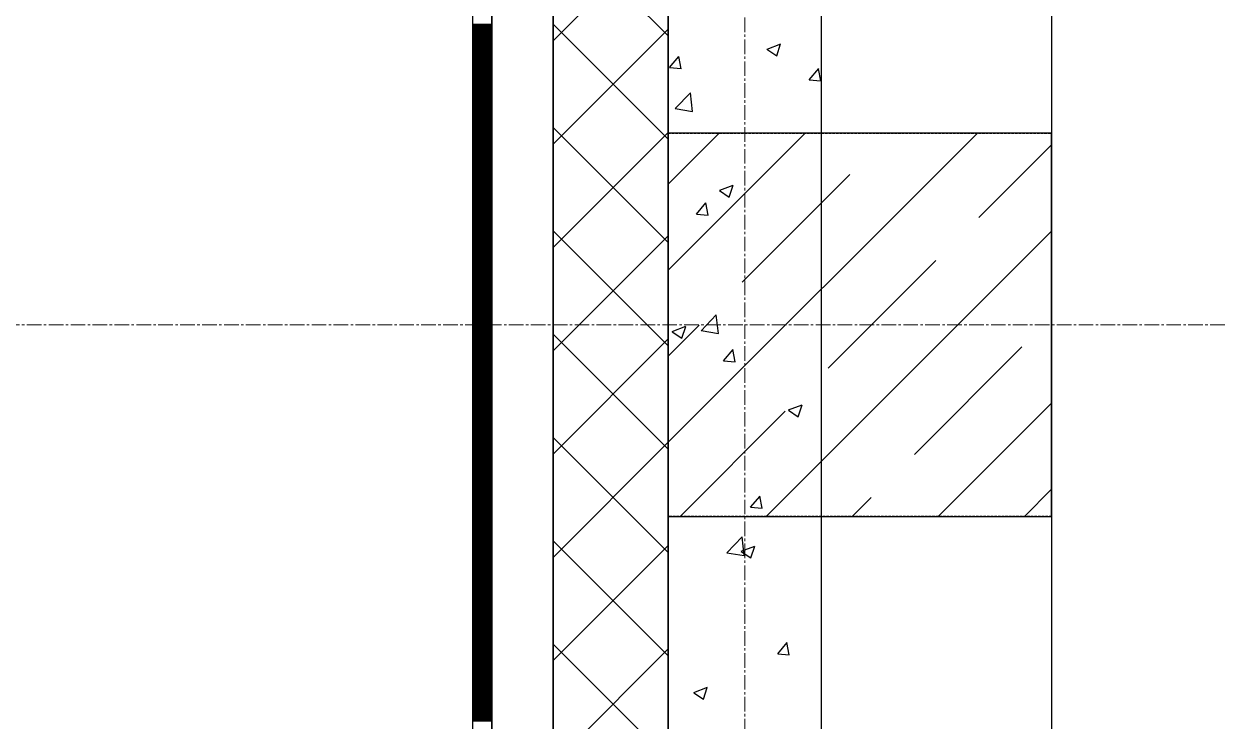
# Model space of a CAD drawing. Header units: millimetres. Extents: x -231292 to 573618, y -153144 to 564035.
# Drawn here: x 7963 to 9520, y 248750 to 249659 of the extents above; entities that cross this region are included whole.
import ezdxf

# ---------------------------------------------------------------- set-up
doc = ezdxf.new("R2010")
doc.units = ezdxf.units.MM
doc.linetypes.add('CENTER2', pattern=[28.575, 19.05, -3.175, 3.175, -3.175])
doc.linetypes.add('HIDDEN2', pattern=[4.7625, 3.175, -1.5875])
doc.layers.get('0').update_dxf_attribs({"color": 250})
for name, color, linetype, lineweight in [('АР_Колонны', 250, 'Continuous', 35), ('АР_Стены ЖБ', 250, 'Continuous', 35), ('АР_Стены ПЕНОблок', 250, 'Continuous', 20), ('АР_Тонкая', 250, 'Continuous', 5), ('АР_Утеплитель', 250, 'Continuous', 0), ('АР_Штриховка', 250, 'Continuous', 0), ('РД_Оси_100', 250, 'Continuous', 0)]:
    doc.layers.add(name, color=color, linetype=linetype, lineweight=lineweight)
doc.layers.add('КР_Балки-0.5', color=60, linetype='Continuous', lineweight=50, plot=False)

# ---------------------------------------------------------------- blocks, each defined once
blk = doc.blocks.new('оси_рен')
at = {"layer": 'РД_Оси_100', "color": 251, "linetype": 'CENTER2', "true_color": 0x636466}
for p, q in [((1195652.916, 135558.25), (1195652.916, 223268.25)), ((1241712.916, 198613.25), (1189697.958, 198613.25))]:
    blk.add_line(p, q, dxfattribs=at)

msp = doc.modelspace()

# ---------------------------------------------------------------- linework, layer by layer
at = {"layer": 'АР_Колонны', "color": 18, "linetype": 'HIDDEN2', "lineweight": 25, "true_color": 0x000000}
for p, q in [((8803.243, 249516.253), (9303.243, 249516.253)), ((8803.243, 249016.253), (8803.243, 249516.253)), ((9303.243, 249516.253), (9303.243, 249016.253)), ((9303.243, 249016.253), (8803.243, 249016.253))]:
    msp.add_line(p, q, dxfattribs=at)
at = {"layer": 'АР_Колонны', "color": 18, "linetype": 'Continuous', "lineweight": 25, "true_color": 0x000000}
for p, q in [((9303.243, 249516.253), (8803.243, 249516.253)), ((8803.243, 249516.253), (8803.243, 249016.253)), ((9303.243, 249516.253), (8803.243, 249516.253)), ((8803.243, 249516.253), (8803.243, 249016.253)), ((9303.243, 249016.253), (9303.243, 249516.253)), ((9303.243, 249016.253), (9303.243, 249516.253)), ((8803.243, 249016.253), (9303.243, 249016.253)), ((8803.243, 249016.253), (9303.243, 249016.253))]:
    msp.add_line(p, q, dxfattribs=at)
at = {"layer": 'АР_Стены ЖБ', "color": 18, "linetype": 'Continuous', "lineweight": 25, "true_color": 0x000000}
for p, q in [((9303.243, 249516.253), (8803.243, 249516.253)), ((8803.243, 249516.253), (8803.243, 249016.253)), ((9303.243, 249016.253), (9303.243, 249516.253)), ((8803.243, 249016.253), (9303.243, 249016.253))]:
    msp.add_line(p, q, dxfattribs=at)
at = {"layer": 'АР_Стены ПЕНОблок', "color": 18, "linetype": 'Continuous', "lineweight": 25, "true_color": 0x000000}
for p, q in [((8803.243, 263866.253), (8803.243, 187666.253)), ((9003.243, 187666.253), (9003.243, 263866.253))]:
    msp.add_line(p, q, dxfattribs=at)
at = {"layer": 'АР_Тонкая', "color": 18, "linetype": 'Continuous', "lineweight": 25, "true_color": 0x000000}
for p, q in [((8548.243, 263866.253), (8548.243, 187666.253)), ((8573.243, 263866.253), (8573.243, 187666.253)), ((8573.243, 187666.253), (8573.243, 263866.253)), ((8653.243, 187666.253), (8653.243, 263866.253))]:
    msp.add_line(p, q, dxfattribs=at)
at = {"layer": 'АР_Утеплитель', "color": 18, "linetype": 'Continuous', "lineweight": 25, "true_color": 0x000000}
for p, q in [((8653.243, 263866.253), (8653.243, 187666.253)), ((8803.243, 187666.253), (8803.243, 263866.253))]:
    msp.add_line(p, q, dxfattribs=at)
at = {"layer": 'АР_Штриховка', "color": 18, "linetype": 'Continuous', "lineweight": 25, "true_color": 0x000000}
for p, q in [((8803.243, 249642.832), (8653.243, 249792.832)), ((8653.243, 249636.545), (8803.243, 249786.545)), ((8548.243, 249658.002), (8573.243, 249658.002)), ((8548.243, 249657.002), (8573.243, 249657.002)), ((8548.243, 249656.002), (8573.243, 249656.002)), ((8548.243, 249655.002), (8573.243, 249655.002)), ((8548.243, 249654.002), (8573.243, 249654.002)), ((8548.243, 249653.002), (8573.243, 249653.002)), ((8548.243, 249652.002), (8573.243, 249652.002)), ((8548.243, 249651.002), (8573.243, 249651.002)), ((8548.243, 249650.002), (8573.243, 249650.002)), ((8548.243, 249649.002), (8573.243, 249649.002)), ((8548.243, 249648.002), (8573.243, 249648.002)), ((8548.243, 249647.002), (8573.243, 249647.002)), ((8803.243, 249508.128), (8653.243, 249658.128)), ((8653.243, 249501.841), (8803.243, 249651.841)), ((8548.243, 249646.002), (8573.243, 249646.002)), ((8548.243, 249645.002), (8573.243, 249645.002)), ((8548.243, 249644.002), (8573.243, 249644.002)), ((8548.243, 249643.002), (8573.243, 249643.002)), ((8548.243, 249642.002), (8573.243, 249642.002)), ((8548.243, 249641.002), (8573.243, 249641.002)), ((8548.243, 249640.002), (8573.243, 249640.002)), ((8548.243, 249639.002), (8573.243, 249639.002)), ((8548.243, 249638.002), (8573.243, 249638.002)), ((8548.243, 249637.002), (8573.243, 249637.002)), ((8548.243, 249636.002), (8573.243, 249636.002)), ((8548.243, 249635.002), (8573.243, 249635.002)), ((8548.243, 249634.002), (8573.243, 249634.002)), ((8548.243, 249633.002), (8573.243, 249633.002)), ((8548.243, 249632.002), (8573.243, 249632.002)), ((8932.226, 249625.783), (8950.011, 249632.61)), ((8944.773, 249617.041), (8949.923, 249632.39)), ((8548.243, 249631.002), (8573.243, 249631.002)), ((8548.243, 249630.002), (8573.243, 249630.002)), ((8548.243, 249629.002), (8573.243, 249629.002)), ((8548.243, 249628.002), (8573.243, 249628.002)), ((8548.243, 249627.002), (8573.243, 249627.002)), ((8548.243, 249626.002), (8573.243, 249626.002)), ((8548.243, 249625.002), (8573.243, 249625.002)), ((8548.243, 249624.002), (8573.243, 249624.002)), ((8548.243, 249623.002), (8573.243, 249623.002)), ((8548.243, 249622.002), (8573.243, 249622.002)), ((8548.243, 249621.002), (8573.243, 249621.002)), ((8548.243, 249620.002), (8573.243, 249620.002)), ((8548.243, 249619.002), (8573.243, 249619.002)), ((8548.243, 249618.002), (8573.243, 249618.002)), ((8548.243, 249617.002), (8573.243, 249617.002)), ((8548.243, 249616.002), (8573.243, 249616.002)), ((8805.109, 249601.528), (8817.355, 249616.121)), ((8820.186, 249600.17), (8817.249, 249616.091)), ((8932.128, 249625.566), (8944.762, 249617.044)), ((8548.243, 249615.002), (8573.243, 249615.002)), ((8548.243, 249614.002), (8573.243, 249614.002)), ((8548.243, 249613.002), (8573.243, 249613.002)), ((8548.243, 249612.002), (8573.243, 249612.002)), ((8548.243, 249611.002), (8573.243, 249611.002)), ((8548.243, 249610.002), (8573.243, 249610.002)), ((8548.243, 249609.002), (8573.243, 249609.002)), ((8548.243, 249608.002), (8573.243, 249608.002)), ((8548.243, 249607.002), (8573.243, 249607.002)), ((8548.243, 249606.002), (8573.243, 249606.002)), ((8548.243, 249605.002), (8573.243, 249605.002)), ((8548.243, 249604.002), (8573.243, 249604.002)), ((8548.243, 249603.002), (8573.243, 249603.002)), ((8548.243, 249602.002), (8573.243, 249602.002)), ((8548.243, 249601.002), (8573.243, 249601.002)), ((8805.109, 249601.517), (8820.291, 249600.189)), ((8987.294, 249585.589), (8999.539, 249600.182)), ((8548.243, 249600.002), (8573.243, 249600.002)), ((8548.243, 249599.002), (8573.243, 249599.002)), ((8548.243, 249598.002), (8573.243, 249598.002)), ((8548.243, 249597.002), (8573.243, 249597.002)), ((8548.243, 249596.002), (8573.243, 249596.002)), ((8548.243, 249595.002), (8573.243, 249595.002)), ((8548.243, 249594.002), (8573.243, 249594.002)), ((8548.243, 249593.002), (8573.243, 249593.002)), ((8548.243, 249592.002), (8573.243, 249592.002)), ((8548.243, 249591.002), (8573.243, 249591.002)), ((8548.243, 249590.002), (8573.243, 249590.002)), ((8548.243, 249589.002), (8573.243, 249589.002)), ((8548.243, 249588.002), (8573.243, 249588.002)), ((8548.243, 249587.002), (8573.243, 249587.002)), ((8548.243, 249586.002), (8573.243, 249586.002)), ((8548.243, 249585.002), (8573.243, 249585.002)), ((8987.293, 249585.578), (9002.475, 249584.25)), ((9002.37, 249584.23), (8999.433, 249600.152)), ((8548.243, 249584.002), (8573.243, 249584.002)), ((8548.243, 249583.002), (8573.243, 249583.002)), ((8548.243, 249582.002), (8573.243, 249582.002)), ((8548.243, 249581.002), (8573.243, 249581.002)), ((8548.243, 249580.002), (8573.243, 249580.002)), ((8548.243, 249579.002), (8573.243, 249579.002)), ((8548.243, 249578.002), (8573.243, 249578.002)), ((8548.243, 249577.002), (8573.243, 249577.002)), ((8548.243, 249576.002), (8573.243, 249576.002)), ((8548.243, 249575.002), (8573.243, 249575.002)), ((8548.243, 249574.002), (8573.243, 249574.002)), ((8548.243, 249573.002), (8573.243, 249573.002)), ((8548.243, 249572.002), (8573.243, 249572.002)), ((8548.243, 249571.002), (8573.243, 249571.002)), ((8548.243, 249570.002), (8573.243, 249570.002)), ((8548.243, 249569.002), (8573.243, 249569.002)), ((8548.243, 249568.002), (8573.243, 249568.002)), ((8548.243, 249567.002), (8573.243, 249567.002)), ((8548.243, 249566.002), (8573.243, 249566.002)), ((8548.243, 249565.002), (8573.243, 249565.002)), ((8548.243, 249564.002), (8573.243, 249564.002)), ((8548.243, 249563.002), (8573.243, 249563.002)), ((8548.243, 249562.002), (8573.243, 249562.002)), ((8548.243, 249561.002), (8573.243, 249561.002)), ((8548.243, 249560.002), (8573.243, 249560.002)), ((8548.243, 249559.002), (8573.243, 249559.002)), ((8548.243, 249558.002), (8573.243, 249558.002)), ((8548.243, 249557.002), (8573.243, 249557.002)), ((8548.243, 249556.002), (8573.243, 249556.002)), ((8548.243, 249555.002), (8573.243, 249555.002)), ((8548.243, 249554.002), (8573.243, 249554.002)), ((8812.543, 249548.038), (8832.326, 249568.657)), ((8835.124, 249544.533), (8832.318, 249568.656)), ((8548.243, 249553.002), (8573.243, 249553.002)), ((8548.243, 249552.002), (8573.243, 249552.002)), ((8548.243, 249551.002), (8573.243, 249551.002)), ((8548.243, 249550.002), (8573.243, 249550.002)), ((8548.243, 249549.002), (8573.243, 249549.002)), ((8548.243, 249548.002), (8573.243, 249548.002)), ((8548.243, 249547.002), (8573.243, 249547.002)), ((8548.243, 249546.002), (8573.243, 249546.002)), ((8548.243, 249545.002), (8573.243, 249545.002)), ((8548.243, 249544.002), (8573.243, 249544.002)), ((8548.243, 249543.002), (8573.243, 249543.002)), ((8548.243, 249542.002), (8573.243, 249542.002)), ((8548.243, 249541.002), (8573.243, 249541.002)), ((8548.243, 249540.002), (8573.243, 249540.002)), ((8548.243, 249539.002), (8573.243, 249539.002)), ((8548.243, 249538.002), (8573.243, 249538.002)), ((8812.536, 249548.051), (8835.126, 249544.547)), ((8548.243, 249537.002), (8573.243, 249537.002)), ((8548.243, 249536.002), (8573.243, 249536.002)), ((8548.243, 249535.002), (8573.243, 249535.002)), ((8548.243, 249534.002), (8573.243, 249534.002)), ((8548.243, 249533.002), (8573.243, 249533.002)), ((8548.243, 249532.002), (8573.243, 249532.002)), ((8548.243, 249531.002), (8573.243, 249531.002)), ((8548.243, 249530.002), (8573.243, 249530.002)), ((8548.243, 249529.002), (8573.243, 249529.002)), ((8548.243, 249528.002), (8573.243, 249528.002)), ((8548.243, 249527.002), (8573.243, 249527.002)), ((8548.243, 249526.002), (8573.243, 249526.002)), ((8548.243, 249525.002), (8573.243, 249525.002)), ((8548.243, 249524.002), (8573.243, 249524.002)), ((8548.243, 249523.002), (8573.243, 249523.002)), ((8803.243, 249373.424), (8653.243, 249523.424)), ((8548.243, 249522.002), (8573.243, 249522.002)), ((8548.243, 249521.002), (8573.243, 249521.002)), ((8548.243, 249520.002), (8573.243, 249520.002)), ((8548.243, 249519.002), (8573.243, 249519.002)), ((8548.243, 249518.002), (8573.243, 249518.002)), ((8548.243, 249517.002), (8573.243, 249517.002)), ((8548.243, 249516.002), (8573.243, 249516.002)), ((8548.243, 249515.002), (8573.243, 249515.002)), ((8548.243, 249514.002), (8573.243, 249514.002)), ((8548.243, 249513.002), (8573.243, 249513.002)), ((8548.243, 249512.002), (8573.243, 249512.002)), ((8548.243, 249511.002), (8573.243, 249511.002)), ((8548.243, 249510.002), (8573.243, 249510.002)), ((8548.243, 249509.002), (8573.243, 249509.002)), ((8548.243, 249508.002), (8573.243, 249508.002)), ((8548.243, 249507.002), (8573.243, 249507.002)), ((8653.243, 249367.137), (8803.243, 249517.137)), ((8803.243, 249337.532), (8981.964, 249516.253)), ((8803.243, 249113.026), (9206.47, 249516.253)), ((8803.243, 249449.785), (8869.711, 249516.253)), ((8548.243, 249506.002), (8573.243, 249506.002)), ((8548.243, 249505.002), (8573.243, 249505.002)), ((8548.243, 249504.002), (8573.243, 249504.002)), ((8548.243, 249503.002), (8573.243, 249503.002)), ((8548.243, 249502.002), (8573.243, 249502.002)), ((8548.243, 249501.002), (8573.243, 249501.002)), ((8548.243, 249500.002), (8573.243, 249500.002)), ((8548.243, 249499.002), (8573.243, 249499.002)), ((8548.243, 249498.002), (8573.243, 249498.002)), ((8548.243, 249497.002), (8573.243, 249497.002)), ((8548.243, 249496.002), (8573.243, 249496.002)), ((8548.243, 249495.002), (8573.243, 249495.002)), ((8548.243, 249494.002), (8573.243, 249494.002)), ((8548.243, 249493.002), (8573.243, 249493.002)), ((8548.243, 249492.002), (8573.243, 249492.002)), ((9208.463, 249405.992), (9303.243, 249500.772)), ((8548.243, 249491.002), (8573.243, 249491.002)), ((8548.243, 249490.002), (8573.243, 249490.002)), ((8548.243, 249489.002), (8573.243, 249489.002)), ((8548.243, 249488.002), (8573.243, 249488.002)), ((8548.243, 249487.002), (8573.243, 249487.002)), ((8548.243, 249486.002), (8573.243, 249486.002)), ((8548.243, 249485.002), (8573.243, 249485.002)), ((8548.243, 249484.002), (8573.243, 249484.002)), ((8548.243, 249483.002), (8573.243, 249483.002)), ((8548.243, 249482.002), (8573.243, 249482.002)), ((8548.243, 249481.002), (8573.243, 249481.002)), ((8548.243, 249480.002), (8573.243, 249480.002)), ((8548.243, 249479.002), (8573.243, 249479.002)), ((8548.243, 249478.002), (8573.243, 249478.002)), ((8548.243, 249477.002), (8573.243, 249477.002)), ((8548.243, 249476.002), (8573.243, 249476.002)), ((8548.243, 249475.002), (8573.243, 249475.002)), ((8548.243, 249474.002), (8573.243, 249474.002)), ((8548.243, 249473.002), (8573.243, 249473.002)), ((8548.243, 249472.002), (8573.243, 249472.002)), ((8548.243, 249471.002), (8573.243, 249471.002)), ((8548.243, 249470.002), (8573.243, 249470.002)), ((8548.243, 249469.002), (8573.243, 249469.002)), ((8548.243, 249468.002), (8573.243, 249468.002)), ((8548.243, 249467.002), (8573.243, 249467.002)), ((8548.243, 249466.002), (8573.243, 249466.002)), ((8548.243, 249465.002), (8573.243, 249465.002)), ((8548.243, 249464.002), (8573.243, 249464.002)), ((8548.243, 249463.002), (8573.243, 249463.002)), ((8548.243, 249462.002), (8573.243, 249462.002)), ((8548.243, 249461.002), (8573.243, 249461.002)), ((8548.243, 249460.002), (8573.243, 249460.002)), ((8899.766, 249321.802), (9040.083, 249462.119)), ((8548.243, 249459.002), (8573.243, 249459.002)), ((8548.243, 249458.002), (8573.243, 249458.002)), ((8548.243, 249457.002), (8573.243, 249457.002)), ((8548.243, 249456.002), (8573.243, 249456.002)), ((8548.243, 249455.002), (8573.243, 249455.002)), ((8548.243, 249454.002), (8573.243, 249454.002)), ((8548.243, 249453.002), (8573.243, 249453.002)), ((8548.243, 249452.002), (8573.243, 249452.002)), ((8548.243, 249451.002), (8573.243, 249451.002)), ((8548.243, 249450.002), (8573.243, 249450.002)), ((8548.243, 249449.002), (8573.243, 249449.002)), ((8548.243, 249448.002), (8573.243, 249448.002)), ((8548.243, 249447.002), (8573.243, 249447.002)), ((8548.243, 249446.002), (8573.243, 249446.002)), ((8548.243, 249445.002), (8573.243, 249445.002)), ((8870.424, 249441.595), (8888.208, 249448.422)), ((8882.971, 249432.853), (8888.121, 249448.202)), ((8548.243, 249444.002), (8573.243, 249444.002)), ((8548.243, 249443.002), (8573.243, 249443.002)), ((8548.243, 249442.002), (8573.243, 249442.002)), ((8548.243, 249441.002), (8573.243, 249441.002)), ((8548.243, 249440.002), (8573.243, 249440.002)), ((8548.243, 249439.002), (8573.243, 249439.002)), ((8548.243, 249438.002), (8573.243, 249438.002)), ((8548.243, 249437.002), (8573.243, 249437.002)), ((8548.243, 249436.002), (8573.243, 249436.002)), ((8548.243, 249435.002), (8573.243, 249435.002)), ((8548.243, 249434.002), (8573.243, 249434.002)), ((8548.243, 249433.002), (8573.243, 249433.002)), ((8548.243, 249432.002), (8573.243, 249432.002)), ((8548.243, 249431.002), (8573.243, 249431.002)), ((8548.243, 249430.002), (8573.243, 249430.002)), ((8548.243, 249429.002), (8573.243, 249429.002)), ((8870.326, 249441.378), (8882.96, 249432.856)), ((8548.243, 249428.002), (8573.243, 249428.002)), ((8548.243, 249427.002), (8573.243, 249427.002)), ((8548.243, 249426.002), (8573.243, 249426.002)), ((8548.243, 249425.002), (8573.243, 249425.002)), ((8548.243, 249424.002), (8573.243, 249424.002)), ((8548.243, 249423.002), (8573.243, 249423.002)), ((8548.243, 249422.002), (8573.243, 249422.002)), ((8548.243, 249421.002), (8573.243, 249421.002)), ((8548.243, 249420.002), (8573.243, 249420.002)), ((8548.243, 249419.002), (8573.243, 249419.002)), ((8548.243, 249418.002), (8573.243, 249418.002)), ((8548.243, 249417.002), (8573.243, 249417.002)), ((8548.243, 249416.002), (8573.243, 249416.002)), ((8548.243, 249415.002), (8573.243, 249415.002)), ((8548.243, 249414.002), (8573.243, 249414.002)), ((8840.353, 249410.471), (8852.598, 249425.064)), ((8855.429, 249409.113), (8852.492, 249425.034)), ((8548.243, 249413.002), (8573.243, 249413.002)), ((8548.243, 249412.002), (8573.243, 249412.002)), ((8548.243, 249411.002), (8573.243, 249411.002)), ((8548.243, 249410.002), (8573.243, 249410.002)), ((8548.243, 249409.002), (8573.243, 249409.002)), ((8548.243, 249408.002), (8573.243, 249408.002)), ((8548.243, 249407.002), (8573.243, 249407.002)), ((8548.243, 249406.002), (8573.243, 249406.002)), ((8548.243, 249405.002), (8573.243, 249405.002)), ((8548.243, 249404.002), (8573.243, 249404.002)), ((8548.243, 249403.002), (8573.243, 249403.002)), ((8548.243, 249402.002), (8573.243, 249402.002)), ((8548.243, 249401.002), (8573.243, 249401.002)), ((8548.243, 249400.002), (8573.243, 249400.002)), ((8548.243, 249399.002), (8573.243, 249399.002)), ((8548.243, 249398.002), (8573.243, 249398.002)), ((8840.352, 249410.461), (8855.534, 249409.132)), ((8548.243, 249397.002), (8573.243, 249397.002)), ((8548.243, 249396.002), (8573.243, 249396.002)), ((8548.243, 249395.002), (8573.243, 249395.002)), ((8548.243, 249394.002), (8573.243, 249394.002)), ((8548.243, 249393.002), (8573.243, 249393.002)), ((8548.243, 249392.002), (8573.243, 249392.002)), ((8548.243, 249391.002), (8573.243, 249391.002)), ((8548.243, 249390.002), (8573.243, 249390.002)), ((8548.243, 249389.002), (8573.243, 249389.002)), ((8548.243, 249388.002), (8573.243, 249388.002)), ((8548.243, 249387.002), (8573.243, 249387.002)), ((8548.243, 249386.002), (8573.243, 249386.002)), ((8548.243, 249385.002), (8573.243, 249385.002)), ((8548.243, 249384.002), (8573.243, 249384.002)), ((8548.243, 249383.002), (8573.243, 249383.002)), ((8803.243, 249238.72), (8653.243, 249388.72)), ((8653.243, 249232.433), (8803.243, 249382.433)), ((8930.977, 249016.253), (9303.243, 249388.519)), ((8548.243, 249382.002), (8573.243, 249382.002)), ((8548.243, 249381.002), (8573.243, 249381.002)), ((8548.243, 249380.002), (8573.243, 249380.002)), ((8548.243, 249379.002), (8573.243, 249379.002)), ((8548.243, 249378.002), (8573.243, 249378.002)), ((8548.243, 249377.002), (8573.243, 249377.002)), ((8548.243, 249376.002), (8573.243, 249376.002)), ((8548.243, 249375.002), (8573.243, 249375.002)), ((8548.243, 249374.002), (8573.243, 249374.002)), ((8548.243, 249373.002), (8573.243, 249373.002)), ((8548.243, 249372.002), (8573.243, 249372.002)), ((8548.243, 249371.002), (8573.243, 249371.002)), ((8548.243, 249370.002), (8573.243, 249370.002)), ((8548.243, 249369.002), (8573.243, 249369.002)), ((8548.243, 249368.002), (8573.243, 249368.002)), ((8548.243, 249367.002), (8573.243, 249367.002)), ((8548.243, 249366.002), (8573.243, 249366.002)), ((8548.243, 249365.002), (8573.243, 249365.002)), ((8548.243, 249364.002), (8573.243, 249364.002)), ((8548.243, 249363.002), (8573.243, 249363.002)), ((8548.243, 249362.002), (8573.243, 249362.002)), ((8548.243, 249361.002), (8573.243, 249361.002)), ((8548.243, 249360.002), (8573.243, 249360.002)), ((8548.243, 249359.002), (8573.243, 249359.002)), ((8548.243, 249358.002), (8573.243, 249358.002)), ((8548.243, 249357.002), (8573.243, 249357.002)), ((8548.243, 249356.002), (8573.243, 249356.002)), ((8548.243, 249355.002), (8573.243, 249355.002)), ((8548.243, 249354.002), (8573.243, 249354.002)), ((8548.243, 249353.002), (8573.243, 249353.002)), ((8548.243, 249352.002), (8573.243, 249352.002)), ((8548.243, 249351.002), (8573.243, 249351.002)), ((8548.243, 249350.002), (8573.243, 249350.002)), ((8548.243, 249349.002), (8573.243, 249349.002)), ((8548.243, 249348.002), (8573.243, 249348.002)), ((8548.243, 249347.002), (8573.243, 249347.002)), ((8548.243, 249346.002), (8573.243, 249346.002)), ((8548.243, 249345.002), (8573.243, 249345.002)), ((8548.243, 249344.002), (8573.243, 249344.002)), ((8548.243, 249343.002), (8573.243, 249343.002)), ((8548.243, 249342.002), (8573.243, 249342.002)), ((8548.243, 249341.002), (8573.243, 249341.002)), ((8548.243, 249340.002), (8573.243, 249340.002)), ((8548.243, 249339.002), (8573.243, 249339.002)), ((8548.243, 249338.002), (8573.243, 249338.002)), ((8548.243, 249337.002), (8573.243, 249337.002)), ((8548.243, 249336.002), (8573.243, 249336.002)), ((9012.02, 249209.549), (9152.336, 249349.865)), ((8548.243, 249335.002), (8573.243, 249335.002)), ((8548.243, 249334.002), (8573.243, 249334.002)), ((8548.243, 249333.002), (8573.243, 249333.002)), ((8548.243, 249332.002), (8573.243, 249332.002)), ((8548.243, 249331.002), (8573.243, 249331.002)), ((8548.243, 249330.002), (8573.243, 249330.002)), ((8548.243, 249329.002), (8573.243, 249329.002)), ((8548.243, 249328.002), (8573.243, 249328.002)), ((8548.243, 249327.002), (8573.243, 249327.002)), ((8548.243, 249326.002), (8573.243, 249326.002)), ((8548.243, 249325.002), (8573.243, 249325.002)), ((8548.243, 249324.002), (8573.243, 249324.002)), ((8548.243, 249323.002), (8573.243, 249323.002)), ((8548.243, 249322.002), (8573.243, 249322.002)), ((8548.243, 249321.002), (8573.243, 249321.002)), ((8548.243, 249320.002), (8573.243, 249320.002)), ((8548.243, 249319.002), (8573.243, 249319.002)), ((8548.243, 249318.002), (8573.243, 249318.002)), ((8548.243, 249317.002), (8573.243, 249317.002)), ((8548.243, 249316.002), (8573.243, 249316.002)), ((8548.243, 249315.002), (8573.243, 249315.002)), ((8548.243, 249314.002), (8573.243, 249314.002)), ((8548.243, 249313.002), (8573.243, 249313.002)), ((8548.243, 249312.002), (8573.243, 249312.002)), ((8548.243, 249311.002), (8573.243, 249311.002)), ((8548.243, 249310.002), (8573.243, 249310.002)), ((8548.243, 249309.002), (8573.243, 249309.002)), ((8548.243, 249308.002), (8573.243, 249308.002)), ((8548.243, 249307.002), (8573.243, 249307.002)), ((8548.243, 249306.002), (8573.243, 249306.002)), ((8548.243, 249305.002), (8573.243, 249305.002)), ((8548.243, 249304.002), (8573.243, 249304.002)), ((8548.243, 249303.002), (8573.243, 249303.002)), ((8548.243, 249302.002), (8573.243, 249302.002)), ((8548.243, 249301.002), (8573.243, 249301.002)), ((8548.243, 249300.002), (8573.243, 249300.002)), ((8548.243, 249299.002), (8573.243, 249299.002)), ((8548.243, 249298.002), (8573.243, 249298.002)), ((8548.243, 249297.002), (8573.243, 249297.002)), ((8548.243, 249296.002), (8573.243, 249296.002)), ((8548.243, 249295.002), (8573.243, 249295.002)), ((8548.243, 249294.002), (8573.243, 249294.002)), ((8548.243, 249293.002), (8573.243, 249293.002)), ((8548.243, 249292.002), (8573.243, 249292.002)), ((8548.243, 249291.002), (8573.243, 249291.002)), ((8548.243, 249290.002), (8573.243, 249290.002)), ((8548.243, 249289.002), (8573.243, 249289.002)), ((8548.243, 249288.002), (8573.243, 249288.002)), ((8548.243, 249287.002), (8573.243, 249287.002)), ((8548.243, 249286.002), (8573.243, 249286.002)), ((8548.243, 249285.002), (8573.243, 249285.002)), ((8548.243, 249284.002), (8573.243, 249284.002)), ((8548.243, 249283.002), (8573.243, 249283.002)), ((8548.243, 249282.002), (8573.243, 249282.002)), ((8548.243, 249281.002), (8573.243, 249281.002)), ((8548.243, 249280.002), (8573.243, 249280.002)), ((8548.243, 249279.002), (8573.243, 249279.002)), ((8548.243, 249278.002), (8573.243, 249278.002)), ((8548.243, 249277.002), (8573.243, 249277.002)), ((8548.243, 249276.002), (8573.243, 249276.002)), ((8548.243, 249275.002), (8573.243, 249275.002)), ((8548.243, 249274.002), (8573.243, 249274.002)), ((8846.218, 249258.569), (8866.001, 249279.188)), ((8868.799, 249255.065), (8865.993, 249279.187)), ((8548.243, 249273.002), (8573.243, 249273.002)), ((8548.243, 249272.002), (8573.243, 249272.002)), ((8548.243, 249271.002), (8573.243, 249271.002)), ((8548.243, 249270.002), (8573.243, 249270.002)), ((8548.243, 249269.002), (8573.243, 249269.002)), ((8548.243, 249268.002), (8573.243, 249268.002)), ((8548.243, 249267.002), (8573.243, 249267.002)), ((8548.243, 249266.002), (8573.243, 249266.002)), ((8548.243, 249265.002), (8573.243, 249265.002)), ((8548.243, 249264.002), (8573.243, 249264.002)), ((8548.243, 249263.002), (8573.243, 249263.002)), ((8548.243, 249262.002), (8573.243, 249262.002)), ((8548.243, 249261.002), (8573.243, 249261.002)), ((8548.243, 249260.002), (8573.243, 249260.002)), ((8548.243, 249259.002), (8573.243, 249259.002)), ((8548.243, 249258.002), (8573.243, 249258.002)), ((8803.243, 249225.279), (8843.64, 249265.675)), ((8808.622, 249257.407), (8826.406, 249264.234)), ((8821.169, 249248.665), (8826.319, 249264.014)), ((8846.211, 249258.583), (8868.801, 249255.079)), ((8548.243, 249257.002), (8573.243, 249257.002)), ((8548.243, 249256.002), (8573.243, 249256.002)), ((8548.243, 249255.002), (8573.243, 249255.002)), ((8548.243, 249254.002), (8573.243, 249254.002)), ((8548.243, 249253.002), (8573.243, 249253.002)), ((8548.243, 249252.002), (8573.243, 249252.002)), ((8548.243, 249251.002), (8573.243, 249251.002)), ((8548.243, 249250.002), (8573.243, 249250.002)), ((8548.243, 249249.002), (8573.243, 249249.002)), ((8548.243, 249248.002), (8573.243, 249248.002)), ((8548.243, 249247.002), (8573.243, 249247.002)), ((8548.243, 249246.002), (8573.243, 249246.002)), ((8548.243, 249245.002), (8573.243, 249245.002)), ((8548.243, 249244.002), (8573.243, 249244.002)), ((8548.243, 249243.002), (8573.243, 249243.002)), ((8548.243, 249242.002), (8573.243, 249242.002)), ((8803.243, 249104.016), (8653.243, 249254.016)), ((8653.243, 249097.729), (8803.243, 249247.729)), ((8808.523, 249257.19), (8821.158, 249248.668)), ((8548.243, 249241.002), (8573.243, 249241.002)), ((8548.243, 249240.002), (8573.243, 249240.002)), ((8548.243, 249239.002), (8573.243, 249239.002)), ((8548.243, 249238.002), (8573.243, 249238.002)), ((8548.243, 249237.002), (8573.243, 249237.002)), ((8548.243, 249236.002), (8573.243, 249236.002)), ((8548.243, 249235.002), (8573.243, 249235.002)), ((8548.243, 249234.002), (8573.243, 249234.002)), ((8548.243, 249233.002), (8573.243, 249233.002)), ((8548.243, 249232.002), (8573.243, 249232.002)), ((8548.243, 249231.002), (8573.243, 249231.002)), ((8548.243, 249230.002), (8573.243, 249230.002)), ((8548.243, 249229.002), (8573.243, 249229.002)), ((8548.243, 249228.002), (8573.243, 249228.002)), ((8548.243, 249227.002), (8573.243, 249227.002)), ((8875.596, 249219.414), (8887.841, 249234.007)), ((8890.672, 249218.056), (8887.735, 249233.977)), ((9124.273, 249097.296), (9264.589, 249237.612)), ((8548.243, 249226.002), (8573.243, 249226.002)), ((8548.243, 249225.002), (8573.243, 249225.002)), ((8548.243, 249224.002), (8573.243, 249224.002)), ((8548.243, 249223.002), (8573.243, 249223.002)), ((8548.243, 249222.002), (8573.243, 249222.002)), ((8548.243, 249221.002), (8573.243, 249221.002)), ((8548.243, 249220.002), (8573.243, 249220.002)), ((8548.243, 249219.002), (8573.243, 249219.002)), ((8548.243, 249218.002), (8573.243, 249218.002)), ((8548.243, 249217.002), (8573.243, 249217.002)), ((8548.243, 249216.002), (8573.243, 249216.002)), ((8548.243, 249215.002), (8573.243, 249215.002)), ((8548.243, 249214.002), (8573.243, 249214.002)), ((8548.243, 249213.002), (8573.243, 249213.002)), ((8548.243, 249212.002), (8573.243, 249212.002)), ((8548.243, 249211.002), (8573.243, 249211.002)), ((8875.595, 249219.404), (8890.777, 249218.075)), ((8548.243, 249210.002), (8573.243, 249210.002)), ((8548.243, 249209.002), (8573.243, 249209.002)), ((8548.243, 249208.002), (8573.243, 249208.002)), ((8548.243, 249207.002), (8573.243, 249207.002)), ((8548.243, 249206.002), (8573.243, 249206.002)), ((8548.243, 249205.002), (8573.243, 249205.002)), ((8548.243, 249204.002), (8573.243, 249204.002)), ((8548.243, 249203.002), (8573.243, 249203.002)), ((8548.243, 249202.002), (8573.243, 249202.002)), ((8548.243, 249201.002), (8573.243, 249201.002)), ((8548.243, 249200.002), (8573.243, 249200.002)), ((8548.243, 249199.002), (8573.243, 249199.002)), ((8548.243, 249198.002), (8573.243, 249198.002)), ((8548.243, 249197.002), (8573.243, 249197.002)), ((8548.243, 249196.002), (8573.243, 249196.002)), ((8548.243, 249195.002), (8573.243, 249195.002)), ((8548.243, 249194.002), (8573.243, 249194.002)), ((8548.243, 249193.002), (8573.243, 249193.002)), ((8548.243, 249192.002), (8573.243, 249192.002)), ((8548.243, 249191.002), (8573.243, 249191.002)), ((8548.243, 249190.002), (8573.243, 249190.002)), ((8548.243, 249189.002), (8573.243, 249189.002)), ((8548.243, 249188.002), (8573.243, 249188.002)), ((8548.243, 249187.002), (8573.243, 249187.002)), ((8548.243, 249186.002), (8573.243, 249186.002)), ((8548.243, 249185.002), (8573.243, 249185.002)), ((8548.243, 249184.002), (8573.243, 249184.002)), ((8548.243, 249183.002), (8573.243, 249183.002)), ((8548.243, 249182.002), (8573.243, 249182.002)), ((8548.243, 249181.002), (8573.243, 249181.002)), ((8548.243, 249180.002), (8573.243, 249180.002)), ((8548.243, 249179.002), (8573.243, 249179.002)), ((8548.243, 249178.002), (8573.243, 249178.002)), ((8548.243, 249177.002), (8573.243, 249177.002)), ((8548.243, 249176.002), (8573.243, 249176.002)), ((8548.243, 249175.002), (8573.243, 249175.002)), ((8548.243, 249174.002), (8573.243, 249174.002)), ((8548.243, 249173.002), (8573.243, 249173.002)), ((8548.243, 249172.002), (8573.243, 249172.002)), ((8548.243, 249171.002), (8573.243, 249171.002)), ((8548.243, 249170.002), (8573.243, 249170.002)), ((8548.243, 249169.002), (8573.243, 249169.002)), ((8548.243, 249168.002), (8573.243, 249168.002)), ((8548.243, 249167.002), (8573.243, 249167.002)), ((8548.243, 249166.002), (8573.243, 249166.002)), ((8548.243, 249165.002), (8573.243, 249165.002)), ((8548.243, 249164.002), (8573.243, 249164.002)), ((8548.243, 249163.002), (8573.243, 249163.002)), ((8548.243, 249162.002), (8573.243, 249162.002)), ((8548.243, 249161.002), (8573.243, 249161.002)), ((8548.243, 249160.002), (8573.243, 249160.002)), ((8548.243, 249159.002), (8573.243, 249159.002)), ((8548.243, 249158.002), (8573.243, 249158.002)), ((8548.243, 249157.002), (8573.243, 249157.002)), ((8548.243, 249156.002), (8573.243, 249156.002)), ((8548.243, 249155.002), (8573.243, 249155.002)), ((8548.243, 249154.002), (8573.243, 249154.002)), ((8548.243, 249153.002), (8573.243, 249153.002)), ((8548.243, 249152.002), (8573.243, 249152.002)), ((8548.243, 249151.002), (8573.243, 249151.002)), ((8548.243, 249150.002), (8573.243, 249150.002)), ((8548.243, 249149.002), (8573.243, 249149.002)), ((8818.724, 249016.253), (8955.893, 249153.422)), ((8960.138, 249154.925), (8972.772, 249146.403)), ((8960.236, 249155.142), (8978.021, 249161.969)), ((8972.783, 249146.4), (8977.933, 249161.749)), ((9155.483, 249016.253), (9303.243, 249164.013)), ((8548.243, 249148.002), (8573.243, 249148.002)), ((8548.243, 249147.002), (8573.243, 249147.002)), ((8548.243, 249146.002), (8573.243, 249146.002)), ((8548.243, 249145.002), (8573.243, 249145.002)), ((8548.243, 249144.002), (8573.243, 249144.002)), ((8548.243, 249143.002), (8573.243, 249143.002)), ((8548.243, 249142.002), (8573.243, 249142.002)), ((8548.243, 249141.002), (8573.243, 249141.002)), ((8548.243, 249140.002), (8573.243, 249140.002)), ((8548.243, 249139.002), (8573.243, 249139.002)), ((8548.243, 249138.002), (8573.243, 249138.002)), ((8548.243, 249137.002), (8573.243, 249137.002)), ((8548.243, 249136.002), (8573.243, 249136.002)), ((8548.243, 249135.002), (8573.243, 249135.002)), ((8548.243, 249134.002), (8573.243, 249134.002)), ((8548.243, 249133.002), (8573.243, 249133.002)), ((8548.243, 249132.002), (8573.243, 249132.002)), ((8548.243, 249131.002), (8573.243, 249131.002)), ((8548.243, 249130.002), (8573.243, 249130.002)), ((8548.243, 249129.002), (8573.243, 249129.002)), ((8548.243, 249128.002), (8573.243, 249128.002)), ((8548.243, 249127.002), (8573.243, 249127.002)), ((8548.243, 249126.002), (8573.243, 249126.002)), ((8548.243, 249125.002), (8573.243, 249125.002)), ((8548.243, 249124.002), (8573.243, 249124.002)), ((8548.243, 249123.002), (8573.243, 249123.002)), ((8548.243, 249122.002), (8573.243, 249122.002)), ((8548.243, 249121.002), (8573.243, 249121.002)), ((8548.243, 249120.002), (8573.243, 249120.002)), ((8548.243, 249119.002), (8573.243, 249119.002)), ((8548.243, 249118.002), (8573.243, 249118.002)), ((8803.243, 248969.313), (8653.243, 249119.313)), ((8548.243, 249117.002), (8573.243, 249117.002)), ((8548.243, 249116.002), (8573.243, 249116.002)), ((8548.243, 249115.002), (8573.243, 249115.002)), ((8548.243, 249114.002), (8573.243, 249114.002)), ((8548.243, 249113.002), (8573.243, 249113.002)), ((8548.243, 249112.002), (8573.243, 249112.002)), ((8548.243, 249111.002), (8573.243, 249111.002)), ((8548.243, 249110.002), (8573.243, 249110.002)), ((8548.243, 249109.002), (8573.243, 249109.002)), ((8548.243, 249108.002), (8573.243, 249108.002)), ((8548.243, 249107.002), (8573.243, 249107.002)), ((8548.243, 249106.002), (8573.243, 249106.002)), ((8548.243, 249105.002), (8573.243, 249105.002)), ((8548.243, 249104.002), (8573.243, 249104.002)), ((8548.243, 249103.002), (8573.243, 249103.002)), ((8548.243, 249102.002), (8573.243, 249102.002)), ((8653.243, 248963.026), (8803.243, 249113.026)), ((8548.243, 249101.002), (8573.243, 249101.002)), ((8548.243, 249100.002), (8573.243, 249100.002)), ((8548.243, 249099.002), (8573.243, 249099.002)), ((8548.243, 249098.002), (8573.243, 249098.002)), ((8548.243, 249097.002), (8573.243, 249097.002)), ((8548.243, 249096.002), (8573.243, 249096.002)), ((8548.243, 249095.002), (8573.243, 249095.002)), ((8548.243, 249094.002), (8573.243, 249094.002)), ((8548.243, 249093.002), (8573.243, 249093.002)), ((8548.243, 249092.002), (8573.243, 249092.002)), ((8548.243, 249091.002), (8573.243, 249091.002)), ((8548.243, 249090.002), (8573.243, 249090.002)), ((8548.243, 249089.002), (8573.243, 249089.002)), ((8548.243, 249088.002), (8573.243, 249088.002)), ((8548.243, 249087.002), (8573.243, 249087.002)), ((8548.243, 249086.002), (8573.243, 249086.002)), ((8548.243, 249085.002), (8573.243, 249085.002)), ((8548.243, 249084.002), (8573.243, 249084.002)), ((8548.243, 249083.002), (8573.243, 249083.002)), ((8548.243, 249082.002), (8573.243, 249082.002)), ((8548.243, 249081.002), (8573.243, 249081.002)), ((8548.243, 249080.002), (8573.243, 249080.002)), ((8548.243, 249079.002), (8573.243, 249079.002)), ((8548.243, 249078.002), (8573.243, 249078.002)), ((8548.243, 249077.002), (8573.243, 249077.002)), ((8548.243, 249076.002), (8573.243, 249076.002)), ((8548.243, 249075.002), (8573.243, 249075.002)), ((8548.243, 249074.002), (8573.243, 249074.002)), ((8548.243, 249073.002), (8573.243, 249073.002)), ((8548.243, 249072.002), (8573.243, 249072.002)), ((8548.243, 249071.002), (8573.243, 249071.002)), ((8548.243, 249070.002), (8573.243, 249070.002)), ((8548.243, 249069.002), (8573.243, 249069.002)), ((8548.243, 249068.002), (8573.243, 249068.002)), ((8548.243, 249067.002), (8573.243, 249067.002)), ((8548.243, 249066.002), (8573.243, 249066.002)), ((8548.243, 249065.002), (8573.243, 249065.002)), ((8548.243, 249064.002), (8573.243, 249064.002)), ((8548.243, 249063.002), (8573.243, 249063.002)), ((8548.243, 249062.002), (8573.243, 249062.002)), ((8548.243, 249061.002), (8573.243, 249061.002)), ((8548.243, 249060.002), (8573.243, 249060.002)), ((8548.243, 249059.002), (8573.243, 249059.002)), ((8548.243, 249058.002), (8573.243, 249058.002)), ((8548.243, 249057.002), (8573.243, 249057.002)), ((8548.243, 249056.002), (8573.243, 249056.002)), ((8548.243, 249055.002), (8573.243, 249055.002)), ((8548.243, 249054.002), (8573.243, 249054.002)), ((8548.243, 249053.002), (8573.243, 249053.002)), ((8548.243, 249052.002), (8573.243, 249052.002)), ((8548.243, 249051.002), (8573.243, 249051.002)), ((8548.243, 249050.002), (8573.243, 249050.002)), ((8548.243, 249049.002), (8573.243, 249049.002)), ((8548.243, 249048.002), (8573.243, 249048.002)), ((8548.243, 249047.002), (8573.243, 249047.002)), ((8548.243, 249046.002), (8573.243, 249046.002)), ((8548.243, 249045.002), (8573.243, 249045.002)), ((8548.243, 249044.002), (8573.243, 249044.002)), ((8548.243, 249043.002), (8573.243, 249043.002)), ((8548.243, 249042.002), (8573.243, 249042.002)), ((8548.243, 249041.002), (8573.243, 249041.002)), ((8548.243, 249040.002), (8573.243, 249040.002)), ((8910.84, 249028.357), (8923.085, 249042.95)), ((8925.914, 249026.999), (8922.977, 249042.92)), ((9043.23, 249016.253), (9068.146, 249041.169)), ((9267.736, 249016.253), (9303.243, 249051.76)), ((8548.243, 249039.002), (8573.243, 249039.002)), ((8548.243, 249038.002), (8573.243, 249038.002)), ((8548.243, 249037.002), (8573.243, 249037.002)), ((8548.243, 249036.002), (8573.243, 249036.002)), ((8548.243, 249035.002), (8573.243, 249035.002)), ((8548.243, 249034.002), (8573.243, 249034.002)), ((8548.243, 249033.002), (8573.243, 249033.002)), ((8548.243, 249032.002), (8573.243, 249032.002)), ((8548.243, 249031.002), (8573.243, 249031.002)), ((8548.243, 249030.002), (8573.243, 249030.002)), ((8548.243, 249029.002), (8573.243, 249029.002)), ((8548.243, 249028.002), (8573.243, 249028.002)), ((8548.243, 249027.002), (8573.243, 249027.002)), ((8548.243, 249026.002), (8573.243, 249026.002)), ((8548.243, 249025.002), (8573.243, 249025.002)), ((8548.243, 249024.002), (8573.243, 249024.002)), ((8910.839, 249028.347), (8926.021, 249027.019)), ((8548.243, 249023.002), (8573.243, 249023.002)), ((8548.243, 249022.002), (8573.243, 249022.002)), ((8548.243, 249021.002), (8573.243, 249021.002)), ((8548.243, 249020.002), (8573.243, 249020.002)), ((8548.243, 249019.002), (8573.243, 249019.002)), ((8548.243, 249018.002), (8573.243, 249018.002)), ((8548.243, 249017.002), (8573.243, 249017.002)), ((8548.243, 249016.002), (8573.243, 249016.002)), ((8548.243, 249015.002), (8573.243, 249015.002)), ((8548.243, 249014.002), (8573.243, 249014.002)), ((8548.243, 249013.002), (8573.243, 249013.002)), ((8548.243, 249012.002), (8573.243, 249012.002)), ((8548.243, 249011.002), (8573.243, 249011.002)), ((8548.243, 249010.002), (8573.243, 249010.002)), ((8548.243, 249009.002), (8573.243, 249009.002)), ((8548.243, 249008.002), (8573.243, 249008.002)), ((8548.243, 249007.002), (8573.243, 249007.002)), ((8548.243, 249006.002), (8573.243, 249006.002)), ((8548.243, 249005.002), (8573.243, 249005.002)), ((8548.243, 249004.002), (8573.243, 249004.002)), ((8548.243, 249003.002), (8573.243, 249003.002)), ((8548.243, 249002.002), (8573.243, 249002.002)), ((8548.243, 249001.002), (8573.243, 249001.002)), ((8548.243, 249000.002), (8573.243, 249000.002)), ((8548.243, 248999.002), (8573.243, 248999.002)), ((8548.243, 248998.002), (8573.243, 248998.002)), ((8548.243, 248997.002), (8573.243, 248997.002)), ((8548.243, 248996.002), (8573.243, 248996.002)), ((8548.243, 248995.002), (8573.243, 248995.002)), ((8548.243, 248994.002), (8573.243, 248994.002)), ((8548.243, 248993.002), (8573.243, 248993.002)), ((8548.243, 248992.002), (8573.243, 248992.002)), ((8548.243, 248991.002), (8573.243, 248991.002)), ((8548.243, 248990.002), (8573.243, 248990.002)), ((8548.243, 248989.002), (8573.243, 248989.002)), ((8548.243, 248988.002), (8573.243, 248988.002)), ((8548.243, 248987.002), (8573.243, 248987.002)), ((8548.243, 248986.002), (8573.243, 248986.002)), ((8548.243, 248985.002), (8573.243, 248985.002)), ((8548.243, 248984.002), (8573.243, 248984.002)), ((8548.243, 248983.002), (8573.243, 248983.002)), ((8548.243, 248982.002), (8573.243, 248982.002)), ((8548.243, 248981.002), (8573.243, 248981.002)), ((8548.243, 248980.002), (8573.243, 248980.002)), ((8548.243, 248979.002), (8573.243, 248979.002)), ((8548.243, 248978.002), (8573.243, 248978.002)), ((8803.243, 248834.609), (8653.243, 248984.609)), ((8653.243, 248828.322), (8803.243, 248978.322)), ((8879.893, 248969.101), (8899.676, 248989.72)), ((8898.434, 248970.954), (8916.219, 248977.781)), ((8902.474, 248965.596), (8899.667, 248989.719)), ((8910.981, 248962.212), (8916.131, 248977.561)), ((8548.243, 248977.002), (8573.243, 248977.002)), ((8548.243, 248976.002), (8573.243, 248976.002)), ((8548.243, 248975.002), (8573.243, 248975.002)), ((8548.243, 248974.002), (8573.243, 248974.002)), ((8548.243, 248973.002), (8573.243, 248973.002)), ((8548.243, 248972.002), (8573.243, 248972.002)), ((8548.243, 248971.002), (8573.243, 248971.002)), ((8548.243, 248970.002), (8573.243, 248970.002)), ((8548.243, 248969.002), (8573.243, 248969.002)), ((8548.243, 248968.002), (8573.243, 248968.002)), ((8548.243, 248967.002), (8573.243, 248967.002)), ((8548.243, 248966.002), (8573.243, 248966.002)), ((8548.243, 248965.002), (8573.243, 248965.002)), ((8548.243, 248964.002), (8573.243, 248964.002)), ((8548.243, 248963.002), (8573.243, 248963.002)), ((8548.243, 248962.002), (8573.243, 248962.002)), ((8879.886, 248969.115), (8902.476, 248965.611)), ((8898.336, 248970.737), (8910.97, 248962.215)), ((8548.243, 248961.002), (8573.243, 248961.002)), ((8548.243, 248960.002), (8573.243, 248960.002)), ((8548.243, 248959.002), (8573.243, 248959.002)), ((8548.243, 248958.002), (8573.243, 248958.002)), ((8548.243, 248957.002), (8573.243, 248957.002)), ((8548.243, 248956.002), (8573.243, 248956.002)), ((8548.243, 248955.002), (8573.243, 248955.002)), ((8548.243, 248954.002), (8573.243, 248954.002)), ((8548.243, 248953.002), (8573.243, 248953.002)), ((8548.243, 248952.002), (8573.243, 248952.002)), ((8548.243, 248951.002), (8573.243, 248951.002)), ((8548.243, 248950.002), (8573.243, 248950.002)), ((8548.243, 248949.002), (8573.243, 248949.002)), ((8548.243, 248948.002), (8573.243, 248948.002)), ((8548.243, 248947.002), (8573.243, 248947.002)), ((8548.243, 248946.002), (8573.243, 248946.002)), ((8548.243, 248945.002), (8573.243, 248945.002)), ((8548.243, 248944.002), (8573.243, 248944.002)), ((8548.243, 248943.002), (8573.243, 248943.002)), ((8548.243, 248942.002), (8573.243, 248942.002)), ((8548.243, 248941.002), (8573.243, 248941.002)), ((8548.243, 248940.002), (8573.243, 248940.002)), ((8548.243, 248939.002), (8573.243, 248939.002)), ((8548.243, 248938.002), (8573.243, 248938.002)), ((8548.243, 248937.002), (8573.243, 248937.002)), ((8548.243, 248936.002), (8573.243, 248936.002)), ((8548.243, 248935.002), (8573.243, 248935.002)), ((8548.243, 248934.002), (8573.243, 248934.002)), ((8548.243, 248933.002), (8573.243, 248933.002)), ((8548.243, 248932.002), (8573.243, 248932.002)), ((8548.243, 248931.002), (8573.243, 248931.002)), ((8548.243, 248930.002), (8573.243, 248930.002)), ((8548.243, 248929.002), (8573.243, 248929.002)), ((8548.243, 248928.002), (8573.243, 248928.002)), ((8548.243, 248927.002), (8573.243, 248927.002)), ((8548.243, 248926.002), (8573.243, 248926.002)), ((8548.243, 248925.002), (8573.243, 248925.002)), ((8548.243, 248924.002), (8573.243, 248924.002)), ((8548.243, 248923.002), (8573.243, 248923.002)), ((8548.243, 248922.002), (8573.243, 248922.002)), ((8548.243, 248921.002), (8573.243, 248921.002)), ((8548.243, 248920.002), (8573.243, 248920.002)), ((8548.243, 248919.002), (8573.243, 248919.002)), ((8548.243, 248918.002), (8573.243, 248918.002)), ((8548.243, 248917.002), (8573.243, 248917.002)), ((8548.243, 248916.002), (8573.243, 248916.002)), ((8548.243, 248915.002), (8573.243, 248915.002)), ((8548.243, 248914.002), (8573.243, 248914.002)), ((8548.243, 248913.002), (8573.243, 248913.002)), ((8548.243, 248912.002), (8573.243, 248912.002)), ((8548.243, 248911.002), (8573.243, 248911.002)), ((8548.243, 248910.002), (8573.243, 248910.002)), ((8548.243, 248909.002), (8573.243, 248909.002)), ((8548.243, 248908.002), (8573.243, 248908.002)), ((8548.243, 248907.002), (8573.243, 248907.002)), ((8548.243, 248906.002), (8573.243, 248906.002)), ((8548.243, 248905.002), (8573.243, 248905.002)), ((8548.243, 248904.002), (8573.243, 248904.002)), ((8548.243, 248903.002), (8573.243, 248903.002)), ((8548.243, 248902.002), (8573.243, 248902.002)), ((8548.243, 248901.002), (8573.243, 248901.002)), ((8548.243, 248900.002), (8573.243, 248900.002)), ((8548.243, 248899.002), (8573.243, 248899.002)), ((8548.243, 248898.002), (8573.243, 248898.002)), ((8548.243, 248897.002), (8573.243, 248897.002)), ((8548.243, 248896.002), (8573.243, 248896.002)), ((8548.243, 248895.002), (8573.243, 248895.002)), ((8548.243, 248894.002), (8573.243, 248894.002)), ((8548.243, 248893.002), (8573.243, 248893.002)), ((8548.243, 248892.002), (8573.243, 248892.002)), ((8548.243, 248891.002), (8573.243, 248891.002)), ((8548.243, 248890.002), (8573.243, 248890.002)), ((8548.243, 248889.002), (8573.243, 248889.002)), ((8548.243, 248888.002), (8573.243, 248888.002)), ((8548.243, 248887.002), (8573.243, 248887.002)), ((8548.243, 248886.002), (8573.243, 248886.002)), ((8548.243, 248885.002), (8573.243, 248885.002)), ((8548.243, 248884.002), (8573.243, 248884.002)), ((8548.243, 248883.002), (8573.243, 248883.002)), ((8548.243, 248882.002), (8573.243, 248882.002)), ((8548.243, 248881.002), (8573.243, 248881.002)), ((8548.243, 248880.002), (8573.243, 248880.002)), ((8548.243, 248879.002), (8573.243, 248879.002)), ((8548.243, 248878.002), (8573.243, 248878.002)), ((8548.243, 248877.002), (8573.243, 248877.002)), ((8548.243, 248876.002), (8573.243, 248876.002)), ((8548.243, 248875.002), (8573.243, 248875.002)), ((8548.243, 248874.002), (8573.243, 248874.002)), ((8548.243, 248873.002), (8573.243, 248873.002)), ((8548.243, 248872.002), (8573.243, 248872.002)), ((8548.243, 248871.002), (8573.243, 248871.002)), ((8548.243, 248870.002), (8573.243, 248870.002)), ((8548.243, 248869.002), (8573.243, 248869.002)), ((8548.243, 248868.002), (8573.243, 248868.002)), ((8548.243, 248867.002), (8573.243, 248867.002)), ((8548.243, 248866.002), (8573.243, 248866.002)), ((8548.243, 248865.002), (8573.243, 248865.002)), ((8548.243, 248864.002), (8573.243, 248864.002)), ((8548.243, 248863.002), (8573.243, 248863.002)), ((8548.243, 248862.002), (8573.243, 248862.002)), ((8548.243, 248861.002), (8573.243, 248861.002)), ((8548.243, 248860.002), (8573.243, 248860.002)), ((8548.243, 248859.002), (8573.243, 248859.002)), ((8548.243, 248858.002), (8573.243, 248858.002)), ((8548.243, 248857.002), (8573.243, 248857.002)), ((8548.243, 248856.002), (8573.243, 248856.002)), ((8548.243, 248855.002), (8573.243, 248855.002)), ((8548.243, 248854.002), (8573.243, 248854.002)), ((8548.243, 248853.002), (8573.243, 248853.002)), ((8548.243, 248852.002), (8573.243, 248852.002)), ((8548.243, 248851.002), (8573.243, 248851.002)), ((8548.243, 248850.002), (8573.243, 248850.002)), ((8548.243, 248849.002), (8573.243, 248849.002)), ((8548.243, 248848.002), (8573.243, 248848.002)), ((8548.243, 248847.002), (8573.243, 248847.002)), ((8548.243, 248846.002), (8573.243, 248846.002)), ((8548.243, 248845.002), (8573.243, 248845.002)), ((8548.243, 248844.002), (8573.243, 248844.002)), ((8548.243, 248843.002), (8573.243, 248843.002)), ((8548.243, 248842.002), (8573.243, 248842.002)), ((8548.243, 248841.002), (8573.243, 248841.002)), ((8548.243, 248840.002), (8573.243, 248840.002)), ((8548.243, 248839.002), (8573.243, 248839.002)), ((8548.243, 248838.002), (8573.243, 248838.002)), ((8803.243, 248699.905), (8653.243, 248849.905)), ((8653.243, 248693.618), (8803.243, 248843.618)), ((8946.082, 248837.29), (8961.264, 248835.962)), ((8946.083, 248837.3), (8958.328, 248851.893)), ((8961.157, 248835.942), (8958.22, 248851.863)), ((8548.243, 248837.002), (8573.243, 248837.002)), ((8548.243, 248836.002), (8573.243, 248836.002)), ((8548.243, 248835.002), (8573.243, 248835.002)), ((8548.243, 248834.002), (8573.243, 248834.002)), ((8548.243, 248833.002), (8573.243, 248833.002)), ((8548.243, 248832.002), (8573.243, 248832.002)), ((8548.243, 248831.002), (8573.243, 248831.002)), ((8548.243, 248830.002), (8573.243, 248830.002)), ((8548.243, 248829.002), (8573.243, 248829.002)), ((8548.243, 248828.002), (8573.243, 248828.002)), ((8548.243, 248827.002), (8573.243, 248827.002)), ((8548.243, 248826.002), (8573.243, 248826.002)), ((8548.243, 248825.002), (8573.243, 248825.002)), ((8548.243, 248824.002), (8573.243, 248824.002)), ((8548.243, 248823.002), (8573.243, 248823.002)), ((8548.243, 248822.002), (8573.243, 248822.002)), ((8548.243, 248821.002), (8573.243, 248821.002)), ((8548.243, 248820.002), (8573.243, 248820.002)), ((8548.243, 248819.002), (8573.243, 248819.002)), ((8548.243, 248818.002), (8573.243, 248818.002)), ((8548.243, 248817.002), (8573.243, 248817.002)), ((8548.243, 248816.002), (8573.243, 248816.002)), ((8548.243, 248815.002), (8573.243, 248815.002)), ((8548.243, 248814.002), (8573.243, 248814.002)), ((8548.243, 248813.002), (8573.243, 248813.002)), ((8548.243, 248812.002), (8573.243, 248812.002)), ((8548.243, 248811.002), (8573.243, 248811.002)), ((8548.243, 248810.002), (8573.243, 248810.002)), ((8548.243, 248809.002), (8573.243, 248809.002)), ((8548.243, 248808.002), (8573.243, 248808.002)), ((8548.243, 248807.002), (8573.243, 248807.002)), ((8548.243, 248806.002), (8573.243, 248806.002)), ((8548.243, 248805.002), (8573.243, 248805.002)), ((8548.243, 248804.002), (8573.243, 248804.002)), ((8548.243, 248803.002), (8573.243, 248803.002)), ((8548.243, 248802.002), (8573.243, 248802.002)), ((8548.243, 248801.002), (8573.243, 248801.002)), ((8548.243, 248800.002), (8573.243, 248800.002)), ((8548.243, 248799.002), (8573.243, 248799.002)), ((8548.243, 248798.002), (8573.243, 248798.002)), ((8548.243, 248797.002), (8573.243, 248797.002)), ((8548.243, 248796.002), (8573.243, 248796.002)), ((8548.243, 248795.002), (8573.243, 248795.002)), ((8548.243, 248794.002), (8573.243, 248794.002)), ((8548.243, 248793.002), (8573.243, 248793.002)), ((8548.243, 248792.002), (8573.243, 248792.002)), ((8548.243, 248791.002), (8573.243, 248791.002)), ((8836.632, 248786.766), (8854.417, 248793.592)), ((8849.179, 248778.024), (8854.329, 248793.373)), ((8548.243, 248790.002), (8573.243, 248790.002)), ((8548.243, 248789.002), (8573.243, 248789.002)), ((8548.243, 248788.002), (8573.243, 248788.002)), ((8548.243, 248787.002), (8573.243, 248787.002)), ((8548.243, 248786.002), (8573.243, 248786.002)), ((8548.243, 248785.002), (8573.243, 248785.002)), ((8548.243, 248784.002), (8573.243, 248784.002)), ((8548.243, 248783.002), (8573.243, 248783.002)), ((8548.243, 248782.002), (8573.243, 248782.002)), ((8548.243, 248781.002), (8573.243, 248781.002)), ((8548.243, 248780.002), (8573.243, 248780.002)), ((8548.243, 248779.002), (8573.243, 248779.002)), ((8548.243, 248778.002), (8573.243, 248778.002)), ((8548.243, 248777.002), (8573.243, 248777.002)), ((8548.243, 248776.002), (8573.243, 248776.002)), ((8548.243, 248775.002), (8573.243, 248775.002)), ((8836.534, 248786.549), (8849.168, 248778.027)), ((8548.243, 248774.002), (8573.243, 248774.002)), ((8548.243, 248773.002), (8573.243, 248773.002)), ((8548.243, 248772.002), (8573.243, 248772.002)), ((8548.243, 248771.002), (8573.243, 248771.002)), ((8548.243, 248770.002), (8573.243, 248770.002)), ((8548.243, 248769.002), (8573.243, 248769.002)), ((8548.243, 248768.002), (8573.243, 248768.002)), ((8548.243, 248767.002), (8573.243, 248767.002)), ((8548.243, 248766.002), (8573.243, 248766.002)), ((8548.243, 248765.002), (8573.243, 248765.002)), ((8548.243, 248764.002), (8573.243, 248764.002)), ((8548.243, 248763.002), (8573.243, 248763.002)), ((8548.243, 248762.002), (8573.243, 248762.002)), ((8548.243, 248761.002), (8573.243, 248761.002)), ((8548.243, 248760.002), (8573.243, 248760.002)), ((8548.243, 248759.002), (8573.243, 248759.002)), ((8548.243, 248758.002), (8573.243, 248758.002)), ((8548.243, 248757.002), (8573.243, 248757.002)), ((8548.243, 248756.002), (8573.243, 248756.002)), ((8548.243, 248755.002), (8573.243, 248755.002)), ((8548.243, 248754.002), (8573.243, 248754.002)), ((8548.243, 248753.002), (8573.243, 248753.002)), ((8548.243, 248752.002), (8573.243, 248752.002)), ((8548.243, 248751.002), (8573.243, 248751.002)), ((8548.243, 248750.002), (8573.243, 248750.002))]:
    msp.add_line(p, q, dxfattribs=at)
at = {"layer": 'КР_Балки-0.5', "color": 18, "lineweight": 25, "ltscale": 200, "true_color": 0x000000}
for p, q in [((8803.244, 237366.253), (8803.244, 263866.253)), ((9303.244, 263866.253), (9303.244, 237366.253)), ((9303.244, 249166.253), (9303.244, 249366.253))]:
    msp.add_line(p, q, dxfattribs=at)

# ---------------------------------------------------------------- block references
at = {"rotation": 359.999868838025}
msp.add_blockref('оси_рен', (-1186750.035, 50655.808), dxfattribs=at)

doc.saveas('drawing.dxf')
